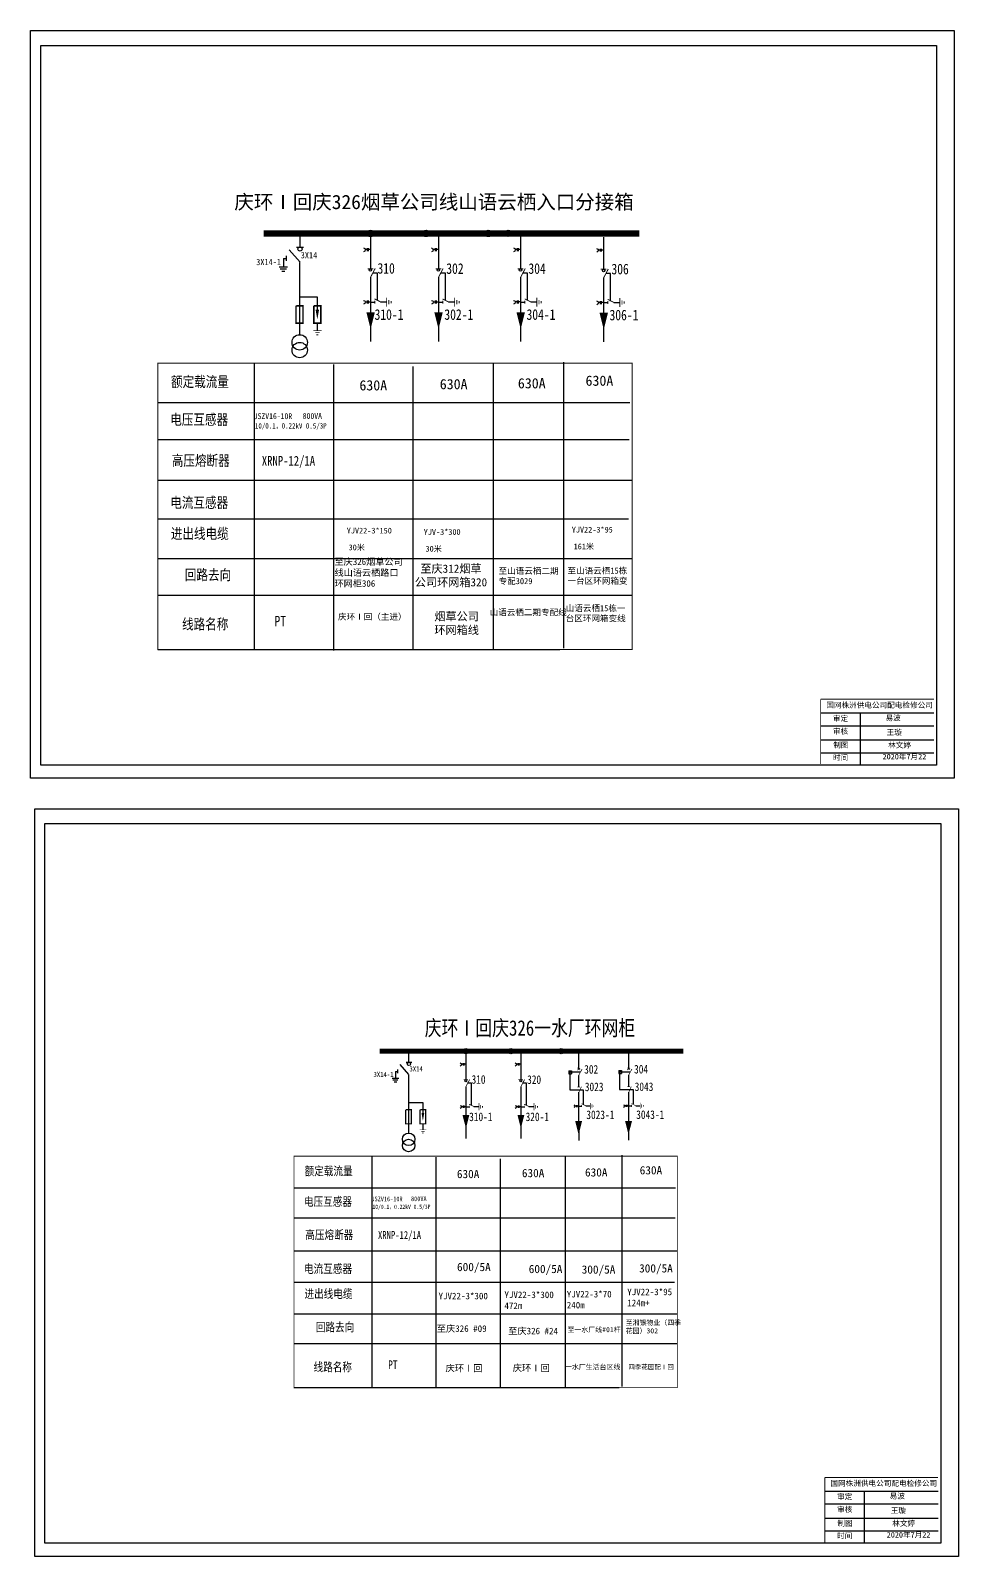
# Model space of a CAD drawing. Extents: x 386 to 1552, y -580 to 143.
# Drawn here: x 1271 to 1552.3, y -346.5 to 116 of the extents above; entities that cross this region are included whole.
import ezdxf
from ezdxf.enums import TextEntityAlignment as Align

# ---------------------------------------------------------------- set-up
doc = ezdxf.new("R2010")
doc.units = 0
doc.header["$LTSCALE"] = 0.774411
doc.linetypes.add('HIDDEN', pattern=[0.375, 0.25, -0.125])
doc.layers.get('0').update_dxf_attribs({"linetype": 'CONTINUOUS'})
doc.layers.add('1', color=7, linetype='CONTINUOUS')
doc.layers.add('粗实线', color=7, linetype='CONTINUOUS', lineweight=30)
doc.styles.add('hztxt_txtstyle_0.00_0_0', font='', dxfattribs={"bigfont": 'hztxt.shx'})
doc.styles.add('hztxt_txtstyle_1.50_0_0', font='', dxfattribs={"height": 1.5, "bigfont": 'hztxt.shx'})
doc.styles.add('KaiTi_GB2312_txtstyle_2.00_0_0', font='simkai_0.ttf', dxfattribs={"height": 2})
doc.styles.add('ST', font='', dxfattribs={"width": 0.8})
doc.styles.add('字体', font='simkai_0.ttf', dxfattribs={"height": 2.5})
doc.styles.add('宋体', font='', dxfattribs={"width": 0.65})
doc.styles.add('宋体_txtstyle_2.71', font='', dxfattribs={"height": 2.707272})
doc.styles.add('楷体_GB2312_txtstyle_3.00_0_0', font='simkai_0.ttf', dxfattribs={"height": 3})
doc.styles.get('hztxt_txtstyle_0.00_0_0').set_extended_font_data('hztxt')
doc.styles.get('hztxt_txtstyle_1.50_0_0').set_extended_font_data('hztxt')
doc.styles.get('ST').set_extended_font_data('SimSun')
doc.styles.get('宋体').set_extended_font_data('SimSun')
doc.styles.get('宋体_txtstyle_2.71').set_extended_font_data('宋体')

# ---------------------------------------------------------------- blocks, each defined once
blk = doc.blocks.new('JD')
for points in [[(-2, 0.2), (-2, -0.2), (2, 0.2), (2, -0.2)], [(1, -1.2), (1, -0.8), (-1, -1.2), (-1, -0.8)], [(-0.5, -1.8), (-0.5, -2.2), (0.5, -1.8), (0.5, -2.2)]]:
    blk.add_trace(points)
blk = doc.blocks.new('接地刀')
at = {"layer": '粗实线', "color": 0}
for p, q in [((15521, 53827), (15521, 53739)), ((15477, 53739), (15565, 53739)), ((15488, 53719), (15553, 53719)), ((15504, 53694), (15537, 53694))]:
    blk.add_line(p, q, dxfattribs=at)
at = {"layer": '粗实线', "color": 0, "linetype": 'HIDDEN'}
blk.add_line((15521, 53827), (15549, 53827), dxfattribs=at)
at = {"layer": '粗实线'}
blk.add_line((15549, 53853), (15549, 53802), dxfattribs=at)

msp = doc.modelspace()

# ---------------------------------------------------------------- linework, layer by layer
at = {"linetype": 'Continuous'}
for p, q in [((1510.55, -90.81), (1544.83, -90.81)), ((1522.45, -90.82), (1522.45, -106.39)), ((1510.55, -94.72), (1544.83, -94.72)), ((1510.55, -98.98), (1544.83, -98.98)), ((1510.55, -102.88), (1544.83, -102.88)), ((1511.82, -326.69), (1546.1, -326.69)), ((1523.72, -326.69), (1523.72, -342.27)), ((1511.82, -330.59), (1546.1, -330.59)), ((1511.82, -334.85), (1546.1, -334.85)), ((1511.82, -338.76), (1546.1, -338.76))]:
    msp.add_line(p, q, dxfattribs=at)
for points in [[(1271.03, 116.01), (1551.03, 116.01), (1551.03, -110.63), (1271.03, -110.63)], [(1274.12, 111.52), (1545.64, 111.52), (1545.64, -106.61), (1274.12, -106.61)], [(1272.3, -119.86), (1552.3, -119.86), (1552.3, -346.51), (1272.3, -346.51)], [(1275.39, -124.35), (1546.91, -124.35), (1546.91, -342.48), (1275.39, -342.48)]]:
    msp.add_lwpolyline(points, close=True, dxfattribs=at)
at = {"linetype": 'Continuous', "const_width": 0.275}
for points in [[(1510.53, -86.69), (1510.53, -106.33)], [(1510.55, -86.69), (1544.83, -86.69)], [(1511.8, -322.56), (1511.8, -342.2)], [(1511.82, -322.56), (1546.1, -322.56)]]:
    msp.add_lwpolyline(points, dxfattribs=at)
at = {"layer": '1'}
for p, q in [((1374.05, 53.54), (1374.05, 43.85)), ((1394.65, 53.54), (1394.65, 43.85)), ((1419.55, 53.55), (1419.55, 43.86)), ((1444.72, 53.4), (1444.72, 43.71)), ((1352.58, 45.72), (1352.58, 23.73)), ((1374.05, 41.22), (1374.05, 29.47)), ((1394.65, 41.22), (1394.65, 29.47)), ((1419.55, 41.22), (1419.55, 29.47)), ((1444.72, 41.08), (1444.72, 29.33)), ((1352.56, 35.27), (1357.96, 35.27)), ((1357.96, 35.27), (1357.96, 31.32)), ((1374.05, 33.7), (1375.39, 33.7)), ((1377.13, 33.74), (1378.95, 33.74)), ((1394.65, 33.7), (1395.99, 33.7)), ((1397.73, 33.74), (1399.55, 33.74)), ((1419.55, 33.71), (1420.88, 33.71)), ((1422.63, 33.75), (1424.44, 33.75)), ((1444.72, 33.56), (1446.05, 33.56)), ((1447.8, 33.6), (1449.61, 33.6)), ((1357.96, 27.17), (1357.96, 25.13)), ((1374.06, 27.57), (1374.06, 21.76)), ((1394.66, 27.57), (1394.66, 21.76)), ((1419.55, 27.58), (1419.55, 21.76)), ((1444.72, 27.43), (1444.72, 21.62)), ((1338.79, 15.16), (1338.79, -71.37)), ((1362.83, 14.76), (1362.83, -71.86)), ((1386.9, 14.2), (1386.9, -71.6)), ((1411.28, 15.14), (1411.28, -71.6)), ((1432.54, 15.5), (1432.54, -71.23)), ((1309.63, 3.31), (1452.73, 3.31)), ((1309.63, -8), (1452.52, -8)), ((1309.63, -20.31), (1453.15, -20.31)), ((1309.63, -32.04), (1452.31, -32.04)), ((1309.63, -44), (1453.36, -44)), ((1309.63, -55.12), (1453.36, -55.12)), ((1309.63, -71.6), (1431.5, -71.6)), ((1402.96, -194.14), (1402.96, -201.98)), ((1419.62, -194.14), (1419.62, -201.98)), ((1437.17, -193.39), (1437.17, -198.79)), ((1452.29, -193.34), (1452.29, -198.75)), ((1385.6, -200.47), (1385.6, -218.25)), ((1434.22, -199.28), (1434.22, -200.2)), ((1434.22, -199.28), (1435.05, -199.28)), ((1434.22, -200.2), (1435.05, -200.2)), ((1437.59, -199.76), (1434.49, -199.76)), ((1434.49, -199.76), (1434.49, -205.03)), ((1435.05, -199.28), (1435.05, -200.2)), ((1437.17, -200.68), (1437.17, -204.11)), ((1449.34, -199.23), (1449.34, -200.15)), ((1449.34, -199.23), (1450.17, -199.23)), ((1449.34, -200.15), (1450.17, -200.15)), ((1452.7, -199.71), (1449.6, -199.71)), ((1449.6, -199.71), (1449.6, -204.99)), ((1450.17, -199.23), (1450.17, -200.15)), ((1452.29, -200.64), (1452.29, -204.06)), ((1402.96, -204.11), (1402.96, -213.61)), ((1419.62, -204.11), (1419.62, -213.61)), ((1434.49, -205.03), (1438.58, -205.03)), ((1437.17, -205.82), (1437.17, -215.94)), ((1438.58, -205.03), (1438.58, -209.38)), ((1449.6, -204.99), (1453.69, -204.99)), ((1452.29, -205.78), (1452.29, -215.9)), ((1453.69, -204.99), (1453.69, -209.34)), ((1385.59, -208.91), (1389.96, -208.91)), ((1389.96, -208.91), (1389.96, -212.11)), ((1402.96, -210.18), (1404.04, -210.18)), ((1405.45, -210.15), (1406.92, -210.15)), ((1419.62, -210.18), (1420.7, -210.18)), ((1422.11, -210.15), (1423.58, -210.15)), ((1437.17, -209.98), (1438.13, -209.98)), ((1439.38, -209.95), (1440.68, -209.95)), ((1452.29, -209.93), (1453.25, -209.93)), ((1454.5, -209.91), (1455.8, -209.91)), ((1389.96, -215.46), (1389.96, -217.11)), ((1402.97, -215.14), (1402.97, -219.84)), ((1419.62, -215.14), (1419.62, -219.84)), ((1437.18, -217.3), (1437.18, -220.38)), ((1452.29, -217.25), (1452.29, -220.33)), ((1374.46, -225.18), (1374.46, -295.13)), ((1393.89, -225.5), (1393.89, -295.52)), ((1413.35, -225.95), (1413.35, -295.31)), ((1433.06, -225.19), (1433.06, -295.31)), ((1450.25, -224.9), (1450.25, -295.02)), ((1350.88, -234.75), (1466.57, -234.75)), ((1350.88, -243.9), (1466.4, -243.9)), ((1350.88, -253.85), (1466.91, -253.85)), ((1350.88, -263.33), (1466.23, -263.33)), ((1350.88, -273), (1467.08, -273)), ((1350.88, -281.99), (1467.08, -281.99)), ((1350.88, -295.31), (1449.41, -295.31))]:
    msp.add_line(p, q, dxfattribs=at)
for points, const_width in [([(1341.7, 54.53), (1455.57, 54.53)], 1.93), ([(1373.2, 43.81), (1374.9, 43.81)], 0.289), ([(1374.05, 41.14), (1375.5, 43.89)], 0.289), ([(1393.8, 43.81), (1395.5, 43.81)], 0.289), ([(1394.65, 41.14), (1396.1, 43.89)], 0.289), ([(1418.69, 43.82), (1420.4, 43.82)], 0.289), ([(1419.55, 41.15), (1420.99, 43.89)], 0.289), ([(1443.86, 43.67), (1445.57, 43.67)], 0.289), ([(1444.72, 41), (1446.16, 43.75)], 0.289), ([(1351.5, 32.57), (1351.5, 27.3), (1353.61, 27.3), (1353.61, 32.57), (1351.57, 32.57)], 0.445), ([(1356.91, 32.57), (1356.91, 27.3), (1359.02, 27.3), (1359.02, 32.57), (1356.97, 32.57)], 0.445), ([(1375.31, 34.67), (1377.24, 33.7)], 0.289), ([(1375.39, 34.15), (1375.39, 33.26)], 0.289), ([(1395.91, 34.67), (1397.84, 33.7)], 0.289), ([(1395.99, 34.15), (1395.99, 33.26)], 0.289), ([(1420.81, 34.67), (1422.74, 33.71)], 0.289), ([(1420.88, 34.16), (1420.88, 33.27)], 0.289), ([(1445.98, 34.53), (1447.91, 33.56)], 0.289), ([(1446.05, 34.01), (1446.05, 33.12)], 0.289), ([(1376.81, -193.34), (1468.87, -193.34)], 1.56), ([(1436.79, -198.41), (1437.6, -199.09)], 0.207), ([(1436.78, -199.1), (1437.62, -198.47)], 0.207), ([(1437.17, -200.73), (1438.21, -198.77)], 0.207), ([(1451.89, -199.06), (1452.74, -198.43)], 0.207), ([(1451.9, -198.37), (1452.71, -199.05)], 0.207), ([(1452.29, -200.69), (1453.33, -198.73)], 0.207), ([(1402.27, -202.01), (1403.65, -202.01)], 0.234), ([(1402.96, -204.17), (1404.13, -201.95)], 0.234), ([(1418.93, -202.01), (1420.31, -202.01)], 0.234), ([(1419.62, -204.17), (1420.79, -201.95)], 0.234), ([(1436.8, -204.16), (1437.57, -204.16)], 0.207), ([(1437.13, -206.07), (1438, -204.12)], 0.207), ([(1451.92, -204.12), (1452.69, -204.12)], 0.207), ([(1452.25, -206.03), (1453.12, -204.08)], 0.207), ([(1384.73, -211.1), (1384.73, -215.36), (1386.44, -215.36), (1386.44, -211.1), (1384.79, -211.1)], 0.36), ([(1389.1, -211.1), (1389.1, -215.36), (1390.81, -215.36), (1390.81, -211.1), (1389.16, -211.1)], 0.36), ([(1403.98, -209.4), (1405.54, -210.18)], 0.234), ([(1404.04, -209.82), (1404.04, -210.54)], 0.234), ([(1420.64, -209.4), (1422.2, -210.18)], 0.234), ([(1420.7, -209.82), (1420.7, -210.54)], 0.234), ([(1438.08, -209.28), (1439.46, -209.98)], 0.207), ([(1438.13, -209.66), (1438.13, -210.29)], 0.207), ([(1453.19, -209.24), (1454.57, -209.93)], 0.207), ([(1453.25, -209.61), (1453.25, -210.25)], 0.207), ([(1436.66, -216), (1437.72, -216), (1437.18, -217.07), (1436.68, -215.98)], 0.207), ([(1451.78, -215.96), (1452.83, -215.96), (1452.29, -217.03), (1451.79, -215.94)], 0.207)]:
    msp.add_lwpolyline(points, dxfattribs=dict(at, const_width=const_width))
for points, format in [([(1371.95, 50.11, -0.877934), (1371.97, 48.94)], "xyb"), ([(1392.55, 50.11, -0.877934), (1392.57, 48.94)], "xyb"), ([(1417.44, 50.12, -0.877934), (1417.47, 48.94)], "xyb"), ([(1442.61, 49.97, -0.877934), (1442.64, 48.8)], "xyb"), ([(1371.95, 34.22, -0.877934), (1371.97, 33.04)], "xyb"), ([(1392.55, 34.22, -0.877934), (1392.57, 33.04)], "xyb"), ([(1417.44, 34.22, -0.877934), (1417.47, 33.05)], "xyb"), ([(1442.61, 34.07, -0.877934), (1442.64, 32.9)], "xyb"), ([(1357.96, 31.39, 1.04, 0, 0), (1357.96, 28.42, 0, 0, 0)], "xyseb"), ([(1374.11, 30.61, 2.57, 0, 0), (1374.11, 25.5, 0, 0, 0)], "xyseb"), ([(1394.71, 30.61, 2.57, 0, 0), (1394.71, 25.5, 0, 0, 0)], "xyseb"), ([(1419.6, 30.62, 2.57, 0, 0), (1419.6, 25.51, 0, 0, 0)], "xyseb"), ([(1444.77, 30.47, 2.57, 0, 0), (1444.77, 25.36, 0, 0, 0)], "xyseb"), ([(1401.26, -196.92, -0.877934), (1401.28, -197.87)], "xyb"), ([(1417.92, -196.92, -0.877934), (1417.94, -197.87)], "xyb"), ([(1389.96, -212.05, 0.84, 0, 0), (1389.96, -214.45, 0, 0, 0)], "xyseb"), ([(1401.26, -209.77, -0.877934), (1401.28, -210.72)], "xyb"), ([(1403.01, -212.68, 2.08, 0, 0), (1403.01, -216.81, 0, 0, 0)], "xyseb"), ([(1417.92, -209.77, -0.877934), (1417.94, -210.72)], "xyb"), ([(1419.66, -212.68, 2.08, 0, 0), (1419.66, -216.81, 0, 0, 0)], "xyseb"), ([(1435.67, -209.61, -0.877934), (1435.68, -210.45)], "xyb"), ([(1450.78, -209.57, -0.877934), (1450.8, -210.41)], "xyb"), ([(1437.17, -214.56, 2.08, 0, 0), (1437.17, -218.69, 0, 0, 0)], "xyseb"), ([(1452.29, -214.52, 2.08, 0, 0), (1452.29, -218.65, 0, 0, 0)], "xyseb")]:
    msp.add_lwpolyline(points, format=format, dxfattribs=at)
for points in [[(1373.08, 49.61), (1372.47, 49.61)], [(1373.08, 50.02), (1373.08, 49.14)], [(1373.35, 50.02), (1373.35, 49.14)], [(1374.05, 49.61), (1373.35, 49.61)], [(1393.68, 49.61), (1393.07, 49.61)], [(1393.68, 50.02), (1393.68, 49.14)], [(1393.95, 50.02), (1393.95, 49.14)], [(1394.65, 49.61), (1393.95, 49.61)], [(1418.57, 49.62), (1417.96, 49.62)], [(1418.57, 50.03), (1418.57, 49.15)], [(1418.84, 50.03), (1418.84, 49.15)], [(1419.54, 49.62), (1418.84, 49.62)], [(1443.74, 49.47), (1443.13, 49.47)], [(1443.74, 49.88), (1443.74, 49)], [(1444.01, 49.88), (1444.01, 49)], [(1444.71, 49.47), (1444.01, 49.47)], [(1376.2, 34.13), (1376.2, 42.49), (1374.76, 42.49)], [(1396.8, 34.13), (1396.8, 42.49), (1395.36, 42.49)], [(1421.7, 34.14), (1421.7, 42.49), (1420.25, 42.49)], [(1446.87, 33.99), (1446.87, 42.34), (1445.42, 42.34)], [(1373.08, 33.72), (1372.47, 33.72)], [(1373.08, 34.13), (1373.08, 33.25)], [(1373.35, 34.13), (1373.35, 33.25)], [(1374.05, 33.72), (1373.35, 33.72)], [(1393.68, 33.72), (1393.07, 33.72)], [(1393.68, 34.13), (1393.68, 33.25)], [(1393.95, 34.13), (1393.95, 33.25)], [(1394.65, 33.72), (1393.95, 33.72)], [(1418.57, 33.73), (1417.96, 33.73)], [(1418.57, 34.13), (1418.57, 33.25)], [(1418.84, 34.13), (1418.84, 33.25)], [(1419.54, 33.73), (1418.84, 33.73)], [(1443.74, 33.58), (1443.13, 33.58)], [(1443.74, 33.98), (1443.74, 33.1)], [(1444.01, 33.98), (1444.01, 33.1)], [(1444.71, 33.58), (1444.01, 33.58)], [(1402.18, -197.32), (1401.68, -197.32)], [(1402.18, -196.99), (1402.18, -197.7)], [(1402.39, -196.99), (1402.39, -197.7)], [(1402.96, -197.32), (1402.39, -197.32)], [(1418.83, -197.32), (1418.34, -197.32)], [(1418.83, -196.99), (1418.83, -197.7)], [(1419.05, -196.99), (1419.05, -197.7)], [(1419.61, -197.32), (1419.05, -197.32)], [(1404.7, -209.83), (1404.7, -203.08), (1403.53, -203.08)], [(1421.36, -209.83), (1421.36, -203.08), (1420.19, -203.08)], [(1402.18, -210.17), (1401.68, -210.17)], [(1402.18, -209.84), (1402.18, -210.55)], [(1402.39, -209.84), (1402.39, -210.55)], [(1402.96, -210.17), (1402.39, -210.17)], [(1418.83, -210.17), (1418.34, -210.17)], [(1418.83, -209.84), (1418.83, -210.55)], [(1419.05, -209.84), (1419.05, -210.55)], [(1419.61, -210.17), (1419.05, -210.17)], [(1436.48, -209.97), (1436.04, -209.97)], [(1436.48, -209.67), (1436.48, -210.3)], [(1436.67, -209.67), (1436.67, -210.3)], [(1437.17, -209.97), (1436.67, -209.97)], [(1451.59, -209.92), (1451.15, -209.92)], [(1451.59, -209.63), (1451.59, -210.26)], [(1451.79, -209.63), (1451.79, -210.26)], [(1452.29, -209.92), (1451.79, -209.92)]]:
    msp.add_lwpolyline(points, dxfattribs=at)
for points, const_width in [([(1309.63, 15.16), (1453.36, 15.16), (1453.36, -71.6), (1309.63, -71.6)], 0.289), ([(1350.88, -225.18), (1467.08, -225.18), (1467.08, -295.31), (1350.88, -295.31)], 0.234)]:
    msp.add_lwpolyline(points, close=True, dxfattribs=dict(at, const_width=const_width))
for centre, radius in [((1374.09, 54.51), 0.961), ((1390.93, 54.51), 0.961), ((1409.78, 54.51), 0.961), ((1415.83, 54.52), 0.961), ((1374.05, 43.41), 0.371), ((1394.65, 43.41), 0.371), ((1419.55, 43.41), 0.371), ((1444.72, 43.27), 0.371), ((1352.62, 21.49), 2.33), ((1352.62, 19.16), 2.33), ((1403, -193.36), 0.777), ((1416.61, -193.36), 0.777), ((1431.85, -193.36), 0.777), ((1402.96, -202.34), 0.3), ((1419.62, -202.34), 0.3), ((1385.64, -220.05), 1.89), ((1385.64, -221.94), 1.89)]:
    msp.add_circle(centre, radius, dxfattribs=at)
at = {"layer": '粗实线'}
for p, q in [((1352.72, 50.39), (1352.72, 54.17)), ((1352.72, 45.76), (1349.45, 49.5)), ((1351.69, 50.39), (1353.76, 50.39)), ((1385.72, -196.69), (1385.72, -193.64)), ((1385.72, -200.44), (1383.08, -197.41)), ((1384.89, -196.69), (1386.56, -196.69))]:
    msp.add_line(p, q, dxfattribs=at)
for centre, radius in [((1352.72, 49.77), 0.62), ((1385.72, -197.2), 0.501)]:
    msp.add_circle(centre, radius, dxfattribs=at)

# ---------------------------------------------------------------- block references
at = {"layer": '1', "rotation": 90}
for p, xscale, yscale, zscale in [((1378.97, 33.69), 0.6753956783391679, 0.6753956783391679, 0.6753956784589229), ((1399.58, 33.69), 0.6753956783391679, 0.6753956783391679, 0.6753956784589229), ((1424.47, 33.7), 0.6753956783391679, 0.6753956783391679, 0.6753956784589229), ((1449.64, 33.55), 0.6753956783391679, 0.6753956783391679, 0.6753956784589229), ((1406.94, -210.19), 0.5459999999031879, 0.5459999999031879, 0.546), ((1423.6, -210.19), 0.5459999999031879, 0.5459999999031879, 0.546), ((1440.7, -209.99), 0.4838399997354372, 0.4838399997354372, 0.48384), ((1455.82, -209.94), 0.4838399997354372, 0.4838399997354372, 0.48384)]:
    msp.add_blockref('JD', p, dxfattribs=dict(at, xscale=xscale, yscale=yscale, zscale=zscale))
at = {"layer": '1'}
for p, xscale, yscale, zscale in [((1358, 25.04), 0.6234421655423432, 0.623442164390311, 0.6234421647313134), ((1389.99, -217.19), 0.5040000006556511, 0.5039999997243285, 0.504)]:
    msp.add_blockref('JD', p, dxfattribs=dict(at, xscale=xscale, yscale=yscale, zscale=zscale))
at = {"layer": '粗实线'}
for p, xscale, yscale, zscale in [((895.02, -1522.85), 0.02916378237986805, 0.02916378238011896, 0.0291637823799608), ((1015.71, -1468.52), 0.02357643924483455, 0.0235764392450335, 0.02357643924490561)]:
    msp.add_blockref('接地刀', p, dxfattribs=dict(at, xscale=xscale, yscale=yscale, zscale=zscale))

# ---------------------------------------------------------------- texts
at = {"style": '宋体', "width": 0.8}
for s, height, p in [('3X14-1', 1.915, (1343.19, 44.89)), ('3X14', 1.915, (1355.43, 46.95)), ('XRNP-12/1A', 2.969, (1349.21, -15.88)), ('3X14', 1.548, (1387.91, -199.48)), ('3X14-1', 1.548, (1378.02, -201.14)), ('XRNP-12/1A', 2.4, (1382.88, -250.27))]:
    msp.add_text(s, height=height, dxfattribs=at).set_placement(p, align=Align.CENTER)
at = {"color": 0, "attachment_point": 1}
for s, insert, char_height, width, style in [('{\\fSimSun|b0|i0|c134|p2;庆环Ⅰ回庆}326{\\fSimSun|b0|i0|c134|p2;烟草公司线山语云栖入口分接箱}', (1332.81, 66.21), 4.3295, 139.7765, '字体'), ('{\\fSimSun|b0|i0|c134|p32;至山语云栖15栋一台区环网箱变}', (1433.79, -46.78), 1.8555, 18.4018, 'hztxt_txtstyle_0.00_0_0'), ('{\\fSimSun|b0|i0|c134|p32;山语云栖15栋一台区环网箱变线}', (1433.25, -58.15), 1.8555, 18.4018, 'hztxt_txtstyle_0.00_0_0')]:
    msp.add_mtext(s, dxfattribs=dict(at, insert=insert, char_height=char_height, width=width, style=style))
at = {"linetype": 'Continuous', "attachment_point": 1}
for s, insert, char_height, width, style in [('\\A1;630A', (1370.72, 10.02), 3.092, 20.0679, '字体'), ('\\A1;630A', (1395.08, 10.38), 3.092, 20.0679, '字体'), ('\\A1;630A', (1418.75, 10.64), 3.092, 20.0679, '字体'), ('\\A1;630A', (1439.26, 11.43), 3.092, 20.0679, '字体'), ('YJV22-3*150', (1366.88, -34.69), 1.7403, 19.2358, '字体'), ('YJV-3*300', (1390.21, -35.11), 1.74, 19.2358, '字体'), ('YJV22-3*95', (1435.09, -34.41), 1.74, 19.2358, '字体'), ('30{\\fSimSun|b0|i0|c134|p2;米}', (1367.44, -39.78), 1.7403, 19.2358, '字体'), ('30{\\fSimSun|b0|i0|c134|p2;米}', (1390.76, -40.2), 1.7403, 19.2358, '字体'), ('161{\\fSimSun|b0|i0|c134|p2;米}', (1435.65, -39.5), 1.7403, 19.2358, '字体'), ('{\\fSimSun|b0|i0|c134|p2;\\H0.75x;山语云栖二期专配线} ', (1410.19, -59.4), 2.474, 27.3459, 'KaiTi_GB2312_txtstyle_2.00_0_0'), ('{\\fSimSun|b0|i0|c134|p2;\\H0.75x;庆环Ⅰ回（主进）} ', (1364.23, -60.75), 2.474, 27.3459, '字体'), ('国网株洲供电公司配电检修公司', (1512.22, -87.63), 1.6492, 45.0885, '字体'), ('审定', (1514.23, -91.67), 1.649, 12.8977, '字体'), ('{\\fSimSun|b0|i0|c134|p2;易波}', (1530.19, -91.49), 1.6492, 12.8977, '字体'), ('审核', (1514.23, -95.55), 1.649, 12.8977, '字体'), ('{\\fSimSun|b0|i0|c134|p2;王璇}', (1530.51, -95.87), 1.6492, 18.171, '字体'), ('制图', (1514.32, -99.74), 1.649, 12.8977, '字体'), ('林文婷', (1530.97, -99.77), 1.649, 21.3238, '楷体_GB2312_txtstyle_3.00_0_0'), ('时间', (1514.23, -103.53), 1.649, 12.8977, '字体'), ('\\A1;630A', (1400.27, -229.33), 2.5, 16.2232, '字体'), ('\\A1;630A', (1419.97, -229.04), 2.5, 16.2232, '字体'), ('\\A1;630A', (1439.1, -228.83), 2.5, 16.2232, '字体'), ('\\A1;630A', (1455.68, -228.19), 2.5, 16.2232, '字体'), ('\\A1;600/5A', (1400.31, -257.51), 2.5, 16.2232, '字体'), ('\\A1;600/5A', (1422.04, -258.11), 2.5, 16.2232, '字体'), ('\\A1;300/5A', (1438.09, -258.28), 2.5, 16.2232, '字体'), ('\\A1;300/5A', (1455.5, -257.92), 2.5, 16.2232, '字体'), ('YJV22-3*300\\P ', (1394.7, -266.56), 2, 13.6326, '字体'), ('YJV22-3*300\\P472m', (1414.67, -266.19), 2, 13.6326, '字体'), ('YJV22-3*95\\P124m+', (1451.9, -265.31), 2, 13.6326, '字体'), ('{\\fSimSun|b0|i0|c134|p2;至庆}326 #09', (1394.16, -276.44), 2, 22.1068, '字体'), ('至庆326 #24', (1415.8, -277.16), 2, 22.1068, '字体'), ('至湘银物业（四季\\P花园）302', (1451.42, -274.86), 1.5, 22.1068, '字体'), ('{\\fSimSun|b0|i0|c134|p2;庆环Ⅰ回} ', (1396.83, -288.45), 2, 22.1068, '字体'), ('{\\fSimSun|b0|i0|c134|p2;庆环Ⅰ回} ', (1417.2, -288.37), 2, 22.1068, '字体'), ('四季花园配Ⅰ回 ', (1452.23, -288.36), 1.407, 15.5505, '字体'), ('国网株洲供电公司配电检修公司', (1513.49, -323.5), 1.6492, 45.0885, '字体'), ('审定', (1515.5, -327.54), 1.649, 12.8977, '字体'), ('{\\fSimSun|b0|i0|c134|p2;易波}', (1531.45, -327.36), 1.6492, 12.8977, '字体'), ('审核', (1515.5, -331.43), 1.649, 12.8977, '字体'), ('{\\fSimSun|b0|i0|c134|p2;王璇}', (1531.77, -331.74), 1.6492, 18.171, '字体'), ('制图', (1515.59, -335.62), 1.649, 12.8977, '字体'), ('林文婷', (1532.24, -335.65), 1.649, 21.3238, '楷体_GB2312_txtstyle_3.00_0_0'), ('时间', (1515.5, -339.4), 1.649, 12.8977, '字体')]:
    msp.add_mtext(s, dxfattribs=dict(at, insert=insert, char_height=char_height, width=width, style=style))
at = {"insert": (1363.18, -44.01), "char_height": 1.9792, "width": 2970.6853, "attachment_point": 1, "style": '字体'}
msp.add_mtext('{\\fSimSun|b0|i0|c134|p2;至庆326\\C0;烟草公司\\P线山语云栖路口\\P环网柜306}', dxfattribs=at)
at = {"color": 0, "linetype": 'Continuous', "char_height": 2.474, "attachment_point": 5, "style": '字体'}
for s, insert, width in [('至庆312烟草\\P公司环网箱320', (1398.47, -49.3), 28.5553), ('{\\fSimSun|b0|i0|c134|p2;烟草公司环网箱线}', (1400.19, -63.78), 15.0882)]:
    msp.add_mtext(s, dxfattribs=dict(at, insert=insert, width=width))
at = {"color": 7, "insert": (1412.91, -46.85), "char_height": 1.8555, "width": 18.4018, "attachment_point": 1, "style": 'hztxt_txtstyle_1.50_0_0'}
msp.add_mtext('{\\fSimSun|b0|i0|c134|p32;至山语云栖二期专配3029}', dxfattribs=at)
at = {"color": 7, "linetype": 'Continuous', "true_color": 0xffffff, "attachment_point": 1}
for s, insert, char_height, width, style in [('{\\fSimSun|b0|i0|c134|p2;2020年7月22}', (1529.29, -103.24), 1.6492, 17.0614, '楷体_GB2312_txtstyle_3.00_0_0'), ('YJV22-3*70\\P240m', (1433.57, -265.99), 2, 13.6326, '字体'), ('至一水厂线#01杆', (1433.8, -277.01), 1.5, 22.1068, '宋体_txtstyle_2.71'), ('一水厂生活台区线', (1433.01, -288.3), 1.5, 22.1068, '宋体_txtstyle_2.71'), ('{\\fSimSun|b0|i0|c134|p2;2020年7月22}', (1530.55, -339.12), 1.6492, 17.0614, '楷体_GB2312_txtstyle_3.00_0_0')]:
    msp.add_mtext(s, dxfattribs=dict(at, insert=insert, char_height=char_height, width=width, style=style))
at = {"layer": '1', "style": 'ST', "width": 0.8}
for s, height, p in [('310', 3.216, (1376.2, 42.32)), ('302', 3.216, (1397.05, 42.25)), ('304', 3.216, (1421.94, 42.26)), ('306', 3.216, (1447.11, 42.11)), ('310-1', 3.216, (1375.31, 28.32)), ('302-1', 3.216, (1396.47, 28.32)), ('304-1', 3.216, (1421.37, 28.32)), ('306-1', 3.216, (1446.53, 28.17)), ('额定载流量', 3.216, (1313.61, 7.97)), ('电压互感器', 3.216, (1313.37, -3.49)), ('高压熔断器', 3.216, (1313.85, -15.94)), ('电流互感器', 3.216, (1313.4, -28.67)), ('进出线电缆', 3.216, (1313.56, -38.07)), ('回路去向', 3.216, (1317.81, -50.56)), ('线路名称', 3.216, (1316.97, -65.51)), ('PT', 3.216, (1344.96, -64.62)), ('庆环Ⅰ回庆326一水厂环网柜 ', 4.68, (1390.52, -188.65)), ('302', 2.6, (1438.85, -200.15)), ('304', 2.6, (1453.97, -200.11)), ('310', 2.6, (1404.7, -203.22)), ('320', 2.6, (1421.55, -203.27)), ('3023', 2.6, (1439.04, -205.46)), ('3043', 2.6, (1454.15, -205.42)), ('310-1', 2.6, (1403.98, -214.54)), ('320-1', 2.6, (1421.09, -214.54)), ('3023-1', 2.6, (1439.5, -213.93)), ('3043-1', 2.6, (1454.62, -213.89)), ('额定载流量', 2.6, (1354.1, -230.99)), ('电压互感器', 2.6, (1353.91, -240.25)), ('高压熔断器', 2.6, (1354.29, -250.31)), ('电流互感器', 2.6, (1353.93, -260.61)), ('进出线电缆', 2.6, (1354.06, -268.2)), ('回路去向', 2.6, (1357.5, -278.3)), ('线路名称', 2.6, (1356.81, -290.39)), ('PT', 2.6, (1379.45, -289.67))]:
    msp.add_text(s, height=height, dxfattribs=at).set_placement(p)
at = {"layer": '粗实线', "style": '宋体', "width": 0.8}
for s, height, p in [('JSZV16-10R ', 1.785, (1345.1, -1.77)), ('800VA', 1.785, (1356.45, -1.71)), ('10/0.1，0.22kV 0.5/3P', 1.6065, (1349.92, -4.62)), ('JSZV16-10R ', 1.443, (1379.56, -238.86)), ('10/0.1，0.22kV 0.5/3P', 1.2987, (1383.46, -241.16)), ('800VA', 1.443, (1388.73, -238.81))]:
    msp.add_text(s, height=height, dxfattribs=at).set_placement(p, align=Align.CENTER)

doc.saveas('drawing.dxf')
